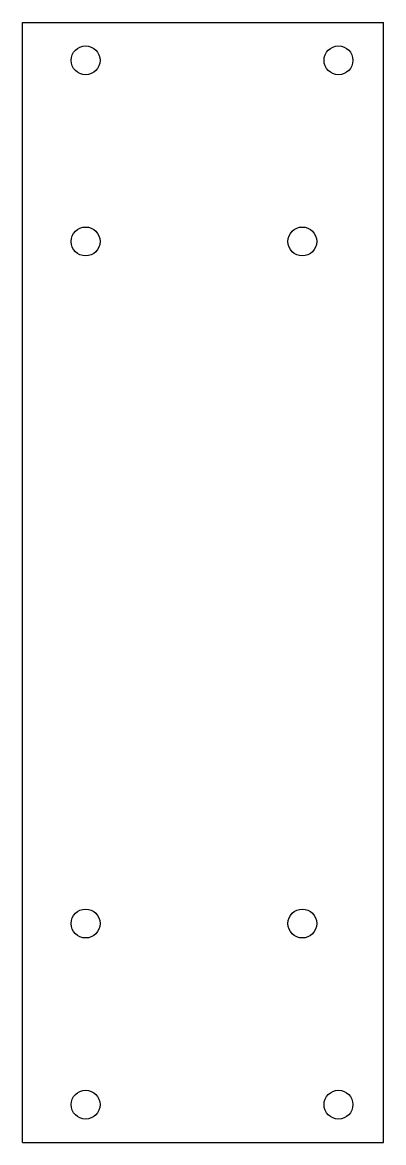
# Model space of a CAD drawing. Header units: millimetres. Extents: x 15 to 55, y -62 to 62.
import ezdxf

# ---------------------------------------------------------------- set-up
doc = ezdxf.new("R2010")
doc.units = ezdxf.units.MM

msp = doc.modelspace()

# ---------------------------------------------------------------- linework, layer by layer
for p, q in [((15, -62), (15, 62)), ((15, 62), (55, 62)), ((55, -62), (55, 62)), ((15, -62), (55, -62))]:
    msp.add_line(p, q)
for centre in [(22, 57.8), (50, 57.8), (22, 37.75), (46, 37.75), (22, -37.75), (46, -37.75), (22, -57.8), (50, -57.8)]:
    msp.add_circle(centre, 1.6)

doc.saveas('drawing.dxf')
